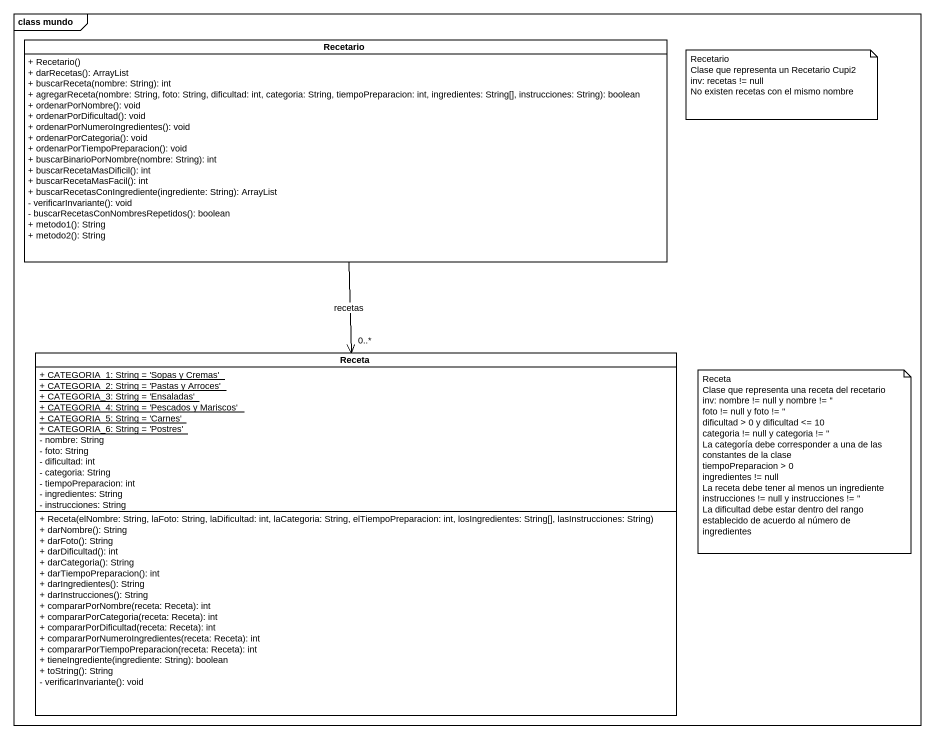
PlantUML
@startuml
mainframe class mundo
hide circle
hide empty members
skinparam classAttributeIconSize 0
class Recetario {
  + Recetario()
  + darRecetas(): ArrayList
  + buscarReceta(nombre: String): int
  + agregarReceta(nombre: String, foto: String, dificultad: int, categoria: String, tiempoPreparacion: int, ingredientes: String[], instrucciones: String): boolean
  + ordenarPorNombre(): void
  + ordenarPorDificultad(): void
  + ordenarPorNumeroIngredientes(): void
  + ordenarPorCategoria(): void
  + ordenarPorTiempoPreparacion(): void
  + buscarBinarioPorNombre(nombre: String): int
  + buscarRecetaMasDificil(): int
  + buscarRecetaMasFacil(): int
  + buscarRecetasConIngrediente(ingrediente: String): ArrayList
  - verificarInvariante(): void
  - buscarRecetasConNombresRepetidos(): boolean
  + metodo1(): String
  + metodo2(): String
}
class Receta {
  {static} + CATEGORIA_1: String = 'Sopas y Cremas'
  {static} + CATEGORIA_2: String = 'Pastas y Arroces'
  {static} + CATEGORIA_3: String = 'Ensaladas'
  {static} + CATEGORIA_4: String = 'Pescados y Mariscos'
  {static} + CATEGORIA_5: String = 'Carnes'
  {static} + CATEGORIA_6: String = 'Postres'
  - nombre: String
  - foto: String
  - dificultad: int
  - categoria: String
  - tiempoPreparacion: int
  - ingredientes: String
  - instrucciones: String
  + Receta(elNombre: String, laFoto: String, laDificultad: int, laCategoria: String, elTiempoPreparacion: int, losIngredientes: String[], lasInstrucciones: String)
  + darNombre(): String
  + darFoto(): String
  + darDificultad(): int
  + darCategoria(): String
  + darTiempoPreparacion(): int
  + darIngredientes(): String
  + darInstrucciones(): String
  + compararPorNombre(receta: Receta): int
  + compararPorCategoria(receta: Receta): int
  + compararPorDificultad(receta: Receta): int
  + compararPorNumeroIngredientes(receta: Receta): int
  + compararPorTiempoPreparacion(receta: Receta): int
  + tieneIngrediente(ingrediente: String): boolean
  + toString(): String
  - verificarInvariante(): void
}
Recetario --> "0..*" Receta : recetas
note as N1
  Recetario
  Clase que representa un Recetario Cupi2
  inv: recetas != null
  No existen recetas con el mismo nombre
end note
note as N2
  Receta
  Clase que representa una receta del recetario
  inv: nombre != null y nombre != ''
  foto != null y foto != ''
  dificultad > 0 y dificultad <= 10
  categoria != null y categoria != ''
  La categoría debe corresponder a una de las constantes de la clase
  tiempoPreparacion > 0
  ingredientes != null
  La receta debe tener al menos un ingrediente
  instrucciones != null y instrucciones != ''
  La dificultad debe estar dentro del rango establecido de acuerdo al número de ingredientes
end note
@enduml
